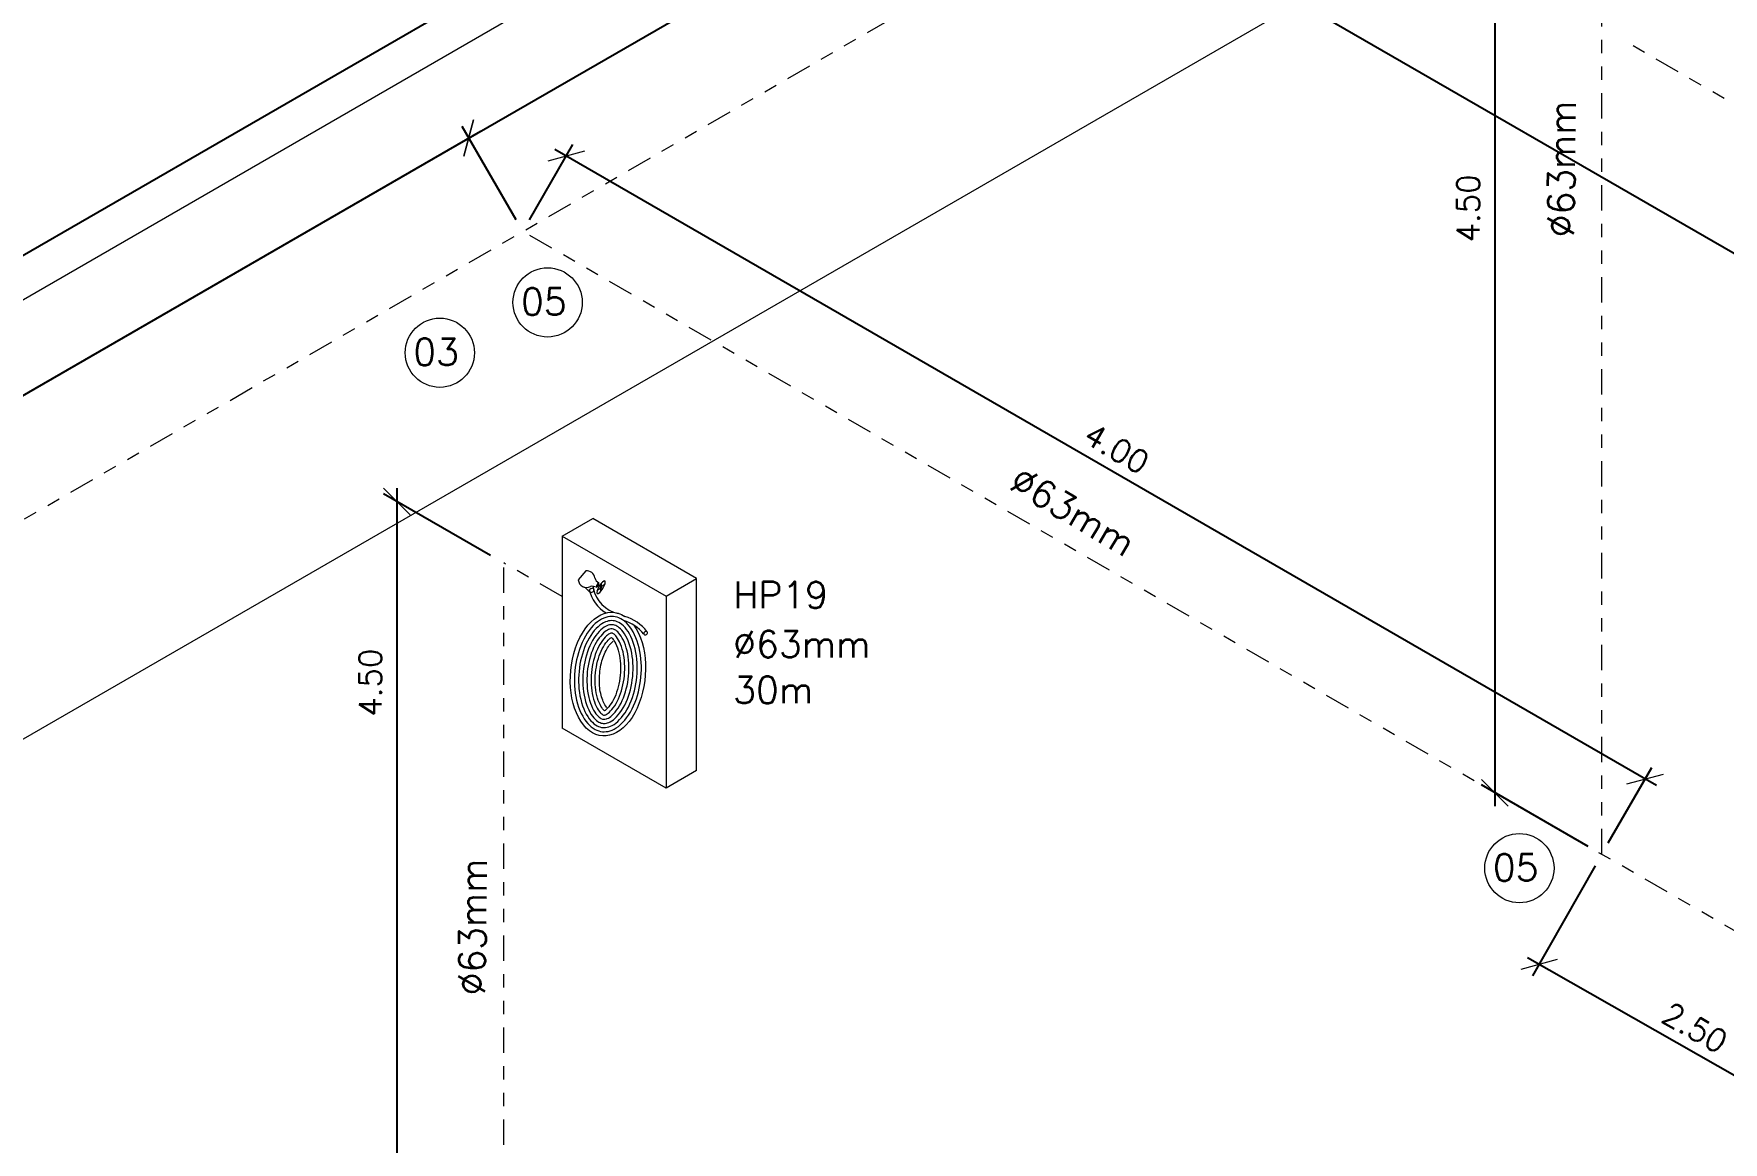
# Model space of a CAD drawing. Header units: millimetres. Extents: x 521 to 1055, y 261 to 520.
# Drawn here: x 952.87 to 965.56, y 341.14 to 349.47 of the extents above; entities that cross this region are included whole.
import ezdxf

# ---------------------------------------------------------------- set-up
doc = ezdxf.new("R2010")
doc.units = ezdxf.units.MM
doc.linetypes.add('CONTINU', pattern=[0])
doc.linetypes.add('DIVIDE2', pattern=[15.875, 6.35, -3.175, 0, -3.175, 0, -3.175])
doc.layers.add('0.1', color=8, linetype='Continuous', lineweight=13)
doc.styles.add('ROMANS', font='romans')
doc.dimstyles.new('Fares Eng - 50', dxfattribs={"dimscale": 2, "dimtxt": 0.085, "dimasz": 0.1, "dimexe": 0.05, "dimexo": 0.05, "dimgap": 0.04, "dimtad": 1, "dimzin": 4, "dimdsep": 46, "dimtxsty": 'ROMANS', "dimblk1": 'OBLIQUE', "dimblk2": 'OBLIQUE', "dimsah": 1, "dimcen": 0.05, "dimdle": 0.05, "dimclrd": 8, "dimclre": 8, "dimclrt": 8, "dimaunit": 1, "dimadec": 0, "dimazin": 0, "dimtfac": 1, "dimtix": 1, "dimtmove": 2, "dimatfit": 0, "dimldrblk": 'OPEN90', "dimfxl": 1, "dimtolj": 1, "dimtzin": 0, "dimarcsym": 0})

# ---------------------------------------------------------------- blocks, each defined once
blk = doc.blocks.new('_OBLIQUE')
at = {"color": 0, "linetype": 'ByBlock'}
blk.add_line((-0.5, -0.5), (0.5, 0.5), dxfattribs=at)
blk = doc.blocks.new('*D2291')
at = {"layer": '0.1', "color": 8, "linetype": 'CONTINU', "lineweight": -2, "transparency": 16777216}
for p, q in [((961.868, 350.999), (961.384, 350.16)), ((961.347, 350.296), (973.79, 343.113)), ((974.138, 343.915), (973.653, 343.076))]:
    blk.add_line(p, q, dxfattribs=at)
at = {"layer": 'DEFPOINTS', "color": 0, "linetype": 'CONTINU', "lineweight": -2, "transparency": 16777216}
for p in [(961.918, 351.085), (974.188, 344.002), (973.703, 343.163)]:
    blk.add_point(p, dxfattribs=at)
at = {"layer": '0.1', "color": 8, "linetype": 'CONTINU', "lineweight": -2, "transparency": 16777216, "xscale": 0.2, "yscale": 0.2, "zscale": 0.2}
for p, rotation in [((961.434, 350.246), 150.0000000000002), ((973.703, 343.163), 330.0000000000002)]:
    blk.add_blockref('_OBLIQUE', p, dxfattribs=dict(at, rotation=rotation))
at = {"layer": '0.1', "color": 8, "linetype": 'CONTINU', "lineweight": -2, "transparency": 16777216, "insert": (967.651, 346.847), "char_height": 0.17, "attachment_point": 5, "rotation": 330, "style": 'ROMANS'}
blk.add_mtext('\\A1;15.35', dxfattribs=at)
blk = doc.blocks.new('_Open90')
at = {"color": 0, "linetype": 'ByBlock', "lineweight": -2}
for p, q in [((0, 0), (-1, 0)), ((-0.5, 0.5), (0, 0)), ((0, 0), (-0.5, -0.5))]:
    blk.add_line(p, q, dxfattribs=at)
blk = doc.blocks.new('*D2294')
at = {"layer": '0.1', "color": 8, "linetype": 'CONTINU', "lineweight": -2, "transparency": 16777216}
for p, q in [((964.544, 353.919), (963.743, 354.382)), ((963.843, 354.424), (963.843, 343.669)), ((964.544, 343.365), (963.743, 343.827))]:
    blk.add_line(p, q, dxfattribs=at)
at = {"layer": 'DEFPOINTS', "color": 0, "linetype": 'CONTINU', "lineweight": -2, "transparency": 16777216}
for p in [(964.644, 353.862), (963.843, 343.769), (964.644, 343.307)]:
    blk.add_point(p, dxfattribs=at)
at = {"layer": '0.1', "color": 8, "linetype": 'CONTINU', "lineweight": -2, "transparency": 16777216, "xscale": 0.2, "yscale": 0.2, "zscale": 0.2}
for p, rotation in [((963.843, 354.324), 90), ((963.843, 343.769), 270)]:
    blk.add_blockref('_OBLIQUE', p, dxfattribs=dict(at, rotation=rotation))
at = {"layer": '0.1', "color": 8, "linetype": 'CONTINU', "lineweight": -2, "transparency": 16777216, "insert": (963.643, 348.156), "char_height": 0.17, "attachment_point": 5, "rotation": 90, "style": 'ROMANS'}
blk.add_mtext('\\A1;4.50', dxfattribs=at)
blk = doc.blocks.new('*D2296')
at = {"layer": '0.1', "color": 8, "linetype": 'CONTINU', "lineweight": -2, "transparency": 16777216}
for p, q in [((956.595, 348.07), (956.921, 348.635)), ((965.057, 343.822), (956.785, 348.598)), ((964.694, 343.393), (965.021, 343.959))]:
    blk.add_line(p, q, dxfattribs=at)
at = {"layer": 'DEFPOINTS', "color": 0, "linetype": 'CONTINU', "lineweight": -2, "transparency": 16777216}
for p in [(956.871, 348.548), (956.545, 347.983), (964.644, 343.307)]:
    blk.add_point(p, dxfattribs=at)
at = {"layer": '0.1', "color": 8, "linetype": 'CONTINU', "lineweight": -2, "transparency": 16777216, "xscale": 0.2, "yscale": 0.2, "zscale": 0.2}
for p, rotation in [((956.871, 348.548), 150.0000000000001), ((964.971, 343.872), 330.0000000000001)]:
    blk.add_blockref('_OBLIQUE', p, dxfattribs=dict(at, rotation=rotation))
at = {"layer": '0.1', "color": 8, "linetype": 'CONTINU', "lineweight": -2, "transparency": 16777216, "insert": (961.003, 346.353), "char_height": 0.17, "attachment_point": 5, "rotation": 330, "style": 'ROMANS'}
blk.add_mtext('\\A1;4.00', dxfattribs=at)
blk = doc.blocks.new('*D2298')
at = {"layer": '0.1', "color": 8, "linetype": 'CONTINU', "lineweight": -2, "transparency": 16777216}
for p, q in [((956.303, 345.551), (955.501, 346.014)), ((955.601, 346.056), (955.601, 340.108)), ((956.303, 339.803), (955.501, 340.265))]:
    blk.add_line(p, q, dxfattribs=at)
at = {"layer": 'DEFPOINTS', "color": 0, "linetype": 'CONTINU', "lineweight": -2, "transparency": 16777216}
for p in [(956.403, 345.494), (955.601, 340.208), (956.403, 339.745)]:
    blk.add_point(p, dxfattribs=at)
at = {"layer": '0.1', "color": 8, "linetype": 'CONTINU', "lineweight": -2, "transparency": 16777216, "xscale": 0.2, "yscale": 0.2, "zscale": 0.2}
for p, rotation in [((955.601, 345.956), 90), ((955.601, 340.208), 270)]:
    blk.add_blockref('_OBLIQUE', p, dxfattribs=dict(at, rotation=rotation))
at = {"layer": '0.1', "color": 8, "linetype": 'CONTINU', "lineweight": -2, "transparency": 16777216, "insert": (955.401, 344.595), "char_height": 0.17, "attachment_point": 5, "rotation": 90, "style": 'ROMANS'}
blk.add_mtext('\\A1;4.50', dxfattribs=at)
blk = doc.blocks.new('*D2299')
at = {"layer": '0.1', "color": 8, "linetype": 'CONTINU', "lineweight": -2, "transparency": 16777216}
for p, q in [((947.766, 342.972), (948.092, 343.537)), ((956.228, 338.724), (947.955, 343.501)), ((955.865, 338.296), (956.191, 338.861))]:
    blk.add_line(p, q, dxfattribs=at)
at = {"layer": 'DEFPOINTS', "color": 0, "linetype": 'CONTINU', "lineweight": -2, "transparency": 16777216}
for p in [(948.042, 343.451), (947.716, 342.885), (955.815, 338.209)]:
    blk.add_point(p, dxfattribs=at)
at = {"layer": '0.1', "color": 8, "linetype": 'CONTINU', "lineweight": -2, "transparency": 16777216, "xscale": 0.2, "yscale": 0.2, "zscale": 0.2}
for p, rotation in [((948.042, 343.451), 150.0000000000001), ((956.141, 338.774), 330.0000000000001)]:
    blk.add_blockref('_OBLIQUE', p, dxfattribs=dict(at, rotation=rotation))
at = {"layer": '0.1', "color": 8, "linetype": 'CONTINU', "lineweight": -2, "transparency": 16777216, "insert": (952.174, 341.255), "char_height": 0.17, "attachment_point": 5, "rotation": 330, "style": 'ROMANS'}
blk.add_mtext('\\A1;8.45', dxfattribs=at)
blk = doc.blocks.new('*D2305')
at = {"layer": '0.1', "color": 8, "linetype": 'CONTINU', "lineweight": -2, "transparency": 16777216}
for p, q in [((956.054, 348.634), (961.601, 351.836)), ((961.868, 351.172), (961.464, 351.873)), ((956.495, 348.07), (956.09, 348.77))]:
    blk.add_line(p, q, dxfattribs=at)
at = {"layer": 'DEFPOINTS', "color": 0, "linetype": 'CONTINU', "lineweight": -2, "transparency": 16777216}
for p in [(961.514, 351.786), (961.918, 351.085), (956.545, 347.983)]:
    blk.add_point(p, dxfattribs=at)
at = {"layer": '0.1', "color": 8, "linetype": 'CONTINU', "lineweight": -2, "transparency": 16777216, "xscale": 0.2, "yscale": 0.2, "zscale": 0.2}
for p, rotation in [((961.514, 351.786), 30.0000000000036), ((956.14, 348.684), 210.0000000000036)]:
    blk.add_blockref('_OBLIQUE', p, dxfattribs=dict(at, rotation=rotation))
at = {"layer": '0.1', "color": 8, "linetype": 'CONTINU', "lineweight": -2, "transparency": 16777216, "insert": (958.745, 350.378), "char_height": 0.17, "attachment_point": 5, "rotation": 30, "style": 'ROMANS'}
blk.add_mtext('\\A1;15.15', dxfattribs=at)
blk = doc.blocks.new('*D2306')
at = {"layer": '0.1', "color": 8, "linetype": 'CONTINU', "lineweight": -2, "transparency": 16777216}
for p, q in [((956.495, 348.07), (956.09, 348.77)), ((956.227, 348.734), (947.224, 343.536)), ((947.666, 342.972), (947.261, 343.673))]:
    blk.add_line(p, q, dxfattribs=at)
at = {"layer": 'DEFPOINTS', "color": 0, "linetype": 'CONTINU', "lineweight": -2, "transparency": 16777216}
for p in [(956.545, 347.983), (947.311, 343.586), (947.716, 342.885)]:
    blk.add_point(p, dxfattribs=at)
at = {"layer": '0.1', "color": 8, "linetype": 'CONTINU', "lineweight": -2, "transparency": 16777216, "xscale": 0.2, "yscale": 0.2, "zscale": 0.2}
for p, rotation in [((956.14, 348.684), 30.00000000000373), ((947.311, 343.586), 210.0000000000038)]:
    blk.add_blockref('_OBLIQUE', p, dxfattribs=dict(at, rotation=rotation))
at = {"layer": '0.1', "color": 8, "linetype": 'CONTINU', "lineweight": -2, "transparency": 16777216, "insert": (951.643, 346.278), "char_height": 0.17, "attachment_point": 5, "rotation": 30, "style": 'ROMANS'}
blk.add_mtext('\\A1;29.60', dxfattribs=at)
blk = doc.blocks.new('*D2310')
at = {"layer": '0.1', "color": 8, "linetype": 'CONTINU', "lineweight": -2, "transparency": 16777216}
for p, q in [((961.501, 352.009), (961.095, 352.712)), ((934.864, 337.452), (961.232, 352.675)), ((935.306, 336.886), (934.901, 337.588))]:
    blk.add_line(p, q, dxfattribs=at)
at = {"layer": 'DEFPOINTS', "color": 0, "linetype": 'CONTINU', "lineweight": -2, "transparency": 16777216}
for p in [(961.145, 352.625), (961.551, 351.923), (935.356, 336.799)]:
    blk.add_point(p, dxfattribs=at)
at = {"layer": '0.1', "color": 8, "linetype": 'CONTINU', "lineweight": -2, "transparency": 16777216, "xscale": 0.2, "yscale": 0.2, "zscale": 0.2}
for p, rotation in [((961.145, 352.625), 30.00000000000341), ((934.951, 337.502), 210.0000000000034)]:
    blk.add_blockref('_OBLIQUE', p, dxfattribs=dict(at, rotation=rotation))
at = {"layer": '0.1', "color": 8, "linetype": 'CONTINU', "lineweight": -2, "transparency": 16777216, "insert": (947.965, 345.206), "char_height": 0.17, "attachment_point": 5, "rotation": 30, "style": 'ROMANS'}
blk.add_mtext('\\A1;72.00', dxfattribs=at)
blk = doc.blocks.new('*D3165')
at = {"layer": '0.1', "color": 8, "linetype": 'CONTINU', "lineweight": -2, "transparency": 16777216}
for p, q in [((964.595, 343.22), (964.125, 342.393)), ((966.437, 341.192), (964.087, 342.53)), ((966.771, 341.981), (966.301, 341.155))]:
    blk.add_line(p, q, dxfattribs=at)
at = {"layer": 'DEFPOINTS', "color": 0, "linetype": 'CONTINU', "lineweight": -2, "transparency": 16777216}
for p in [(964.644, 343.307), (964.174, 342.48), (966.821, 342.068)]:
    blk.add_point(p, dxfattribs=at)
at = {"layer": '0.1', "color": 8, "linetype": 'CONTINU', "lineweight": -2, "transparency": 16777216, "xscale": 0.2, "yscale": 0.2, "zscale": 0.2}
for p, rotation in [((964.174, 342.48), 150.3592413620148), ((966.35, 341.242), 330.3592413620148)]:
    blk.add_blockref('_OBLIQUE', p, dxfattribs=dict(at, rotation=rotation))
at = {"layer": '0.1', "color": 8, "linetype": 'CONTINU', "lineweight": -2, "transparency": 16777216, "insert": (965.344, 342.004), "char_height": 0.17, "attachment_point": 5, "rotation": 330.3592, "style": 'ROMANS'}
blk.add_mtext('\\A1;2.50', dxfattribs=at)

msp = doc.modelspace()

# ---------------------------------------------------------------- linework, layer by layer
at = {"layer": '0.1', "color": 8}
for p, q in [((937.06255, 338.38892), (963.87674, 353.8701)), ((937.06255, 335.08892), (963.87674, 350.5701)), ((956.84045, 345.69541), (957.07012, 345.82801)), ((957.85012, 345.37768), (957.07012, 345.82801)), ((956.84045, 345.69541), (957.62045, 345.24508)), ((956.84045, 345.69541), (956.84045, 344.25435)), ((957.01774, 345.43448), (956.96206, 345.36639)), ((957.07883, 345.34232), (957.07913, 345.34215)), ((957.13444, 345.32111), (957.13884, 345.3478)), ((957.14063, 345.31866), (957.16265, 345.33903)), ((957.62045, 345.24508), (957.85012, 345.37768)), ((957.85012, 343.93662), (957.85012, 345.37768)), ((957.12506, 345.30437), (957.10186, 345.28328)), ((957.11853, 345.31912), (957.10523, 345.32567)), ((957.12079, 345.32443), (957.10927, 345.33109)), ((957.13125, 345.3018), (957.12693, 345.27577)), ((957.62045, 345.24508), (957.62045, 343.80402))]:
    msp.add_line(p, q, dxfattribs=at)
at = {"layer": '0.1', "color": 254, "linetype": 'DIVIDE2', "ltscale": 0.03}
for p, q in [((964.64434, 343.30682), (964.64434, 353.8617)), ((935.8107, 336.01204), (964.47594, 352.56193)), ((974.18776, 344.00171), (964.84434, 349.39614)), ((978.29092, 335.42796), (956.54498, 347.98298)), ((956.40261, 339.74486), (956.40261, 345.49357)), ((956.84045, 345.24079), (956.40261, 345.49357))]:
    msp.add_line(p, q, dxfattribs=at)
at = {"layer": '0.1', "color": 8}
msp.add_lwpolyline([(957.85012, 343.93662), (957.62045, 343.80402), (956.84045, 344.25435)], dxfattribs=at)
at = {"layer": '0.1', "color": 8, "linetype": 'Continuous'}
for centre in [(956.73169, 347.45021), (955.92275, 347.07215), (964.02678, 343.20244)]:
    msp.add_circle(centre, 0.25988, dxfattribs=at)
at = {"layer": '0.1', "color": 8}
for centre, radius, start, end in [((957.02417, 345.37242), 0.0624, 185.538833, 297.14844), ((957.02417, 345.37242), 0.0624, 7.953227, 95.916387), ((957.14592, 345.40031), 0.06296, 197.807499, 241.159892), ((956.95807, 345.21643), 0.1065, 34.264177, 65.508195), ((957.31944, 345.36056), 0.2841, 193.034159, 238.483063), ((957.06811, 345.25585), 0.06296, 61.341925, 104.217642), ((957.31944, 345.36056), 0.2529, 193.034159, 256.569338), ((957.09139, 345.30973), 0.01657, 149.385657, 212.525066), ((957.10875, 345.32726), 0.00386, 82.296406, 204.235752), ((957.21137, 344.76802), 0.33959, 38.352896, 72.786931), ((957.21137, 344.76802), 0.30839, 38.352896, 72.786931)]:
    msp.add_arc(centre, radius, start, end, dxfattribs=at)
at = {"layer": '0.1', "color": 8, "extrusion": (0, 0, -1)}
for centre, major_axis, ratio in [((957.10719, 345.32809), (-0.00859, -0.01716), 0.25559172), ((957.13285, 345.31146), (0.02838, 0.04733), 0.2938919), ((957.06281, 345.28837), (0.01677, 0.01086), 0.66520438), ((957.13285, 345.31146), (0.00627, 0.01045), 0.44345476), ((957.46813, 344.96682), (0.0116, 0.0087), 0.82211734)]:
    msp.add_ellipse(centre, major_axis=major_axis, ratio=ratio, dxfattribs=at)
msp.add_ellipse((957.1844, 344.65937), major_axis=(0.0444, 0.46329), ratio=0.60251599, start_param=0.59697698, end_param=6.59329494, dxfattribs=at)
at = {"layer": '0.1', "color": 8}
for points, knots in [([(957.22582, 345.0916), (957.2437, 345.08988), (957.26213, 345.08462), (957.29958, 345.06459), (957.31853, 345.0497), (957.37182, 344.98965), (957.40246, 344.92695), (957.43596, 344.78402), (957.43954, 344.7093), (957.42542, 344.5619), (957.40771, 344.48921), (957.34768, 344.35525), (957.30569, 344.29951), (957.24196, 344.25067), (957.22053, 344.23965), (957.17996, 344.22709), (957.16086, 344.22543), (957.1251, 344.22885), (957.10666, 344.23412), (957.06921, 344.25415), (957.05026, 344.26904), (956.99697, 344.32909), (956.96633, 344.39179), (956.93283, 344.53472), (956.92926, 344.60944), (956.94338, 344.75684), (956.96108, 344.82953), (957.02112, 344.96349), (957.06311, 345.01923), (957.12683, 345.06807), (957.14827, 345.07909), (957.18884, 345.09165), (957.20794, 345.09331), (957.22582, 345.0916)], [0, 0, 0, 0, 0.26179939, 0.26179939, 0.52359878, 0.52359878, 1.04719755, 1.04719755, 1.57079633, 1.57079633, 2.0943951, 2.0943951, 2.61799388, 2.61799388, 2.87979327, 2.87979327, 3.14159265, 3.14159265, 3.40339204, 3.40339204, 3.66519143, 3.66519143, 4.1887902, 4.1887902, 4.71238898, 4.71238898, 5.23598776, 5.23598776, 5.75958653, 5.75958653, 6.02138592, 6.02138592, 6.28318531, 6.28318531, 6.28318531, 6.28318531]), ([(957.22284, 345.06054), (957.23671, 345.05921), (957.25094, 345.05523), (957.28135, 345.03896), (957.29742, 345.02649), (957.34404, 344.97395), (957.37296, 344.91609), (957.40471, 344.78064), (957.40819, 344.70925), (957.39465, 344.5679), (957.37744, 344.49796), (957.32101, 344.37202), (957.28149, 344.32027), (957.2256, 344.27743), (957.20748, 344.26827), (957.17457, 344.25808), (957.15983, 344.25687), (957.13208, 344.25953), (957.11786, 344.26351), (957.08745, 344.27978), (957.07138, 344.29225), (957.02476, 344.34479), (956.99583, 344.40265), (956.96409, 344.5381), (956.9606, 344.60949), (956.97415, 344.75084), (956.99135, 344.82078), (957.04779, 344.94672), (957.08731, 344.99847), (957.1432, 345.04131), (957.16132, 345.05047), (957.19423, 345.06066), (957.20897, 345.06187), (957.22284, 345.06054)], [0, 0, 0, 0, 0.26179939, 0.26179939, 0.52359878, 0.52359878, 1.04719755, 1.04719755, 1.57079633, 1.57079633, 2.0943951, 2.0943951, 2.61799388, 2.61799388, 2.87979327, 2.87979327, 3.14159265, 3.14159265, 3.40339204, 3.40339204, 3.66519143, 3.66519143, 4.1887902, 4.1887902, 4.71238898, 4.71238898, 5.23598776, 5.23598776, 5.75958653, 5.75958653, 6.02138592, 6.02138592, 6.28318531, 6.28318531, 6.28318531, 6.28318531]), ([(957.21987, 345.02948), (957.22986, 345.02852), (957.23977, 345.02582), (957.26308, 345.01335), (957.27632, 345.00326), (957.31623, 344.95829), (957.34347, 344.90521), (957.37345, 344.77728), (957.37685, 344.70922), (957.36388, 344.57388), (957.34714, 344.50662), (957.29437, 344.38888), (957.25727, 344.34102), (957.20924, 344.3042), (957.1944, 344.29688), (957.1692, 344.28908), (957.15893, 344.2883), (957.13893, 344.29021), (957.12903, 344.29292), (957.10571, 344.30539), (957.09247, 344.31548), (957.05257, 344.36045), (957.02533, 344.41353), (956.99534, 344.54146), (956.99195, 344.60952), (957.00492, 344.74486), (957.02166, 344.81212), (957.07443, 344.92986), (957.11152, 344.97772), (957.15956, 345.01454), (957.1744, 345.02186), (957.1996, 345.02966), (957.20987, 345.03044), (957.21987, 345.02948)], [0, 0, 0, 0, 0.26179939, 0.26179939, 0.52359878, 0.52359878, 1.04719755, 1.04719755, 1.57079633, 1.57079633, 2.0943951, 2.0943951, 2.61799388, 2.61799388, 2.87979327, 2.87979327, 3.14159265, 3.14159265, 3.40339204, 3.40339204, 3.66519143, 3.66519143, 4.1887902, 4.1887902, 4.71238898, 4.71238898, 5.23598776, 5.23598776, 5.75958653, 5.75958653, 6.02138592, 6.02138592, 6.28318531, 6.28318531, 6.28318531, 6.28318531]), ([(957.21689, 344.99843), (957.22329, 344.99781), (957.22864, 344.99639), (957.24478, 344.98776), (957.25525, 344.97999), (957.28836, 344.94269), (957.31397, 344.89432), (957.34219, 344.77393), (957.34551, 344.70923), (957.3331, 344.57982), (957.31678, 344.51518), (957.26778, 344.40584), (957.233, 344.36173), (957.1929, 344.33099), (957.18127, 344.32548), (957.16388, 344.3201), (957.15831, 344.3197), (957.14551, 344.32093), (957.14015, 344.32235), (957.12402, 344.33098), (957.11354, 344.33875), (957.08044, 344.37605), (957.05482, 344.42442), (957.0266, 344.54481), (957.02329, 344.60951), (957.03569, 344.73892), (957.05202, 344.80356), (957.10102, 344.9129), (957.13579, 344.95701), (957.17589, 344.98774), (957.18753, 344.99326), (957.20491, 344.99864), (957.21049, 344.99904), (957.21689, 344.99843)], [0, 0, 0, 0, 0.26179939, 0.26179939, 0.52359878, 0.52359878, 1.04719755, 1.04719755, 1.57079633, 1.57079633, 2.0943951, 2.0943951, 2.61799388, 2.61799388, 2.87979327, 2.87979327, 3.14159265, 3.14159265, 3.40339204, 3.40339204, 3.66519143, 3.66519143, 4.1887902, 4.1887902, 4.71238898, 4.71238898, 5.23598776, 5.23598776, 5.75958653, 5.75958653, 6.02138592, 6.02138592, 6.28318531, 6.28318531, 6.28318531, 6.28318531]), ([(957.21391, 344.96737), (957.2174, 344.96703), (957.21763, 344.9669), (957.22636, 344.96223), (957.23426, 344.95665), (957.26034, 344.92725), (957.28448, 344.88342), (957.31093, 344.77059), (957.31417, 344.70927), (957.30233, 344.58573), (957.28636, 344.5236), (957.24125, 344.42294), (957.20859, 344.38233), (957.17664, 344.35784), (957.16801, 344.35403), (957.15869, 344.35115), (957.15837, 344.35104), (957.1514, 344.35171), (957.15117, 344.35184), (957.14244, 344.35651), (957.13454, 344.36209), (957.10846, 344.39149), (957.08431, 344.43532), (957.05787, 344.54815), (957.05463, 344.60947), (957.06647, 344.73301), (957.08243, 344.79514), (957.12754, 344.8958), (957.16021, 344.93641), (957.19215, 344.9609), (957.20079, 344.96471), (957.2101, 344.96759), (957.21043, 344.9677), (957.21391, 344.96737)], [0, 0, 0, 0, 0.26179939, 0.26179939, 0.52359878, 0.52359878, 1.04719755, 1.04719755, 1.57079633, 1.57079633, 2.0943951, 2.0943951, 2.61799388, 2.61799388, 2.87979327, 2.87979327, 3.14159265, 3.14159265, 3.40339204, 3.40339204, 3.66519143, 3.66519143, 4.1887902, 4.1887902, 4.71238898, 4.71238898, 5.23598776, 5.23598776, 5.75958653, 5.75958653, 6.02138592, 6.02138592, 6.28318531, 6.28318531, 6.28318531, 6.28318531]), ([(957.15804, 344.38412), (957.15561, 344.38603), (957.15248, 344.38888), (957.1369, 344.40644), (957.1138, 344.44623), (957.08913, 344.55148), (957.08596, 344.60937), (957.09725, 344.72715), (957.11294, 344.78692), (957.15398, 344.8785), (957.18506, 344.91616), (957.20458, 344.93111), (957.20822, 344.93331), (957.21076, 344.93462)], [3.52459591, 3.52459591, 3.52459591, 3.52459591, 3.66519143, 3.66519143, 4.1887902, 4.1887902, 4.71238898, 4.71238898, 5.23598776, 5.23598776, 5.75958653, 5.75958653, 5.89863023, 5.89863023, 5.89863023, 5.89863023]), ([(957.17733, 344.40864), (957.17504, 344.41044), (957.16596, 344.41927), (957.1421, 344.46782), (957.13057, 344.50369), (957.11939, 344.58133), (957.11862, 344.62283), (957.12667, 344.70724), (957.13616, 344.74984), (957.1614, 344.82311), (957.17798, 344.85304), (957.21131, 344.89783), (957.22308, 344.90587), (957.22505, 344.90688)], [3.52459591, 3.52459591, 3.52459591, 3.52459591, 3.92026829, 3.92026829, 4.31594068, 4.31594068, 4.71161307, 4.71161307, 5.10728545, 5.10728545, 5.50295784, 5.50295784, 5.89863023, 5.89863023, 5.89863023, 5.89863023]), ([(957.21076, 344.93462), (957.21319, 344.93271), (957.21632, 344.92986), (957.2319, 344.9123), (957.25499, 344.87251), (957.27967, 344.76726), (957.28283, 344.70937), (957.27155, 344.59159), (957.25586, 344.53182), (957.21482, 344.44024), (957.18373, 344.40258), (957.16422, 344.38763), (957.16058, 344.38543), (957.15804, 344.38412)], [0.38300325, 0.38300325, 0.38300325, 0.38300325, 0.52359878, 0.52359878, 1.04719755, 1.04719755, 1.57079633, 1.57079633, 2.0943951, 2.0943951, 2.61799388, 2.61799388, 2.75703757, 2.75703757, 2.75703757, 2.75703757])]:
    msp.add_open_spline(points, degree=3, knots=knots, dxfattribs=at)

# ---------------------------------------------------------------- texts
at = {"layer": '0.1', "color": 8, "linetype": 'Continuous', "style": 'ROMANS'}
for rotation, p in [(89.179165, (964.43562, 347.93765, 52.87274)), (329.179165, (960.18219, 346.05887, 52.87274)), (89.179165, (956.26168, 342.2461, 52.87274))]:
    msp.add_text('Ø63mm', height=0.200038, rotation=rotation, dxfattribs=at).set_placement(p)
for s, height, p in [('05', 0.2, (956.53201, 347.35594)), ('03', 0.2, (955.72308, 346.97789)), ('HP19', 0.200038, (958.1247, 345.15364, 52.87274)), ('Ø63mm', 0.200038, (958.12495, 344.78466, 52.87274)), ('30m', 0.200038, (958.12495, 344.44026, 52.87274)), ('05', 0.2, (963.82711, 343.10817))]:
    msp.add_text(s, height=height, dxfattribs=at).set_placement(p)

# ---------------------------------------------------------------- dimensions: what is measured, and where the dimension line sits
at = {"layer": '0.1', "color": 8, "linetype": 'CONTINU', "lineweight": -2}
for base, p1, p2, picture, middle in [((963.843, 343.76947), (964.64434, 353.8617), (964.64434, 343.30682), '*D2294', (963.643, 348.15649)), ((955.60127, 340.20751), (956.40261, 345.49357), (956.40261, 339.74486), '*D2298', (955.40127, 344.59453))]:
    dim = msp.add_linear_dim(base=base, p1=p1, p2=p2, angle=90, text='4.50', dimstyle='Fares Eng - 50', dxfattribs=at)
    dim.commit()
    dim.dimension.update_dxf_attribs({"geometry": picture, "text_midpoint": middle, "dimtype": 160})
for p1, p2, distance, text, picture, middle in [((935.35621, 336.79925), (961.55059, 351.92258), 0.81099, '72.00', '*D2310', (947.9654, 345.20615)), ((956.54498, 347.98298), (961.91848, 351.08538), 0.80899, '15.15', '*D2305', (958.74474, 350.37768)), ((961.91848, 351.08538), (974.18776, 344.00171), -0.96887, '15.35', '*D2291', (967.65119, 346.84737)), ((956.54498, 347.98298), (947.71555, 342.88531), -0.80899, '29.60', '*D2306', (951.64327, 346.27764)), ((964.64434, 343.30682), (956.54498, 347.98298), -0.65263, '4.00', '*D2296', (961.00347, 346.35299)), ((955.81491, 338.20914), (947.71555, 342.88531), -0.65263, '8.45', '*D2299', (952.17404, 341.25531))]:
    dim = msp.add_aligned_dim(p1=p1, p2=p2, distance=distance, text=text, dimstyle='Fares Eng - 50', dxfattribs=at)
    dim.commit()
    dim.dimension.update_dxf_attribs({"geometry": picture, "text_midpoint": middle})
dim = msp.add_aligned_dim(p1=(966.82074, 342.0684), p2=(964.64434, 343.30682), distance=0.95105, dimstyle='Fares Eng - 50', dxfattribs=at)
dim.commit()
dim.dimension.update_dxf_attribs({"geometry": '*D3165', "text_midpoint": (965.34379, 342.00442)})

doc.saveas('drawing.dxf')
